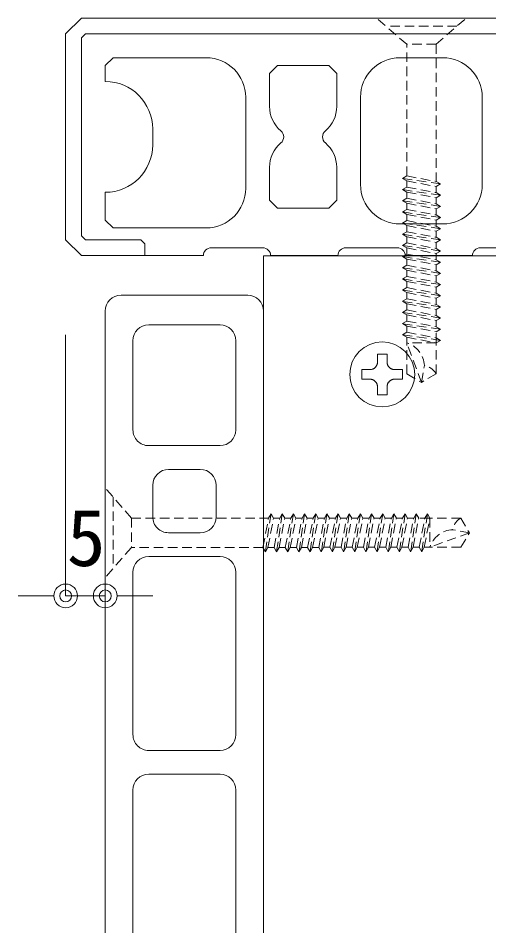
# Model space of a CAD drawing. Units: millimetres on the paper. Extents: x -401 to 401, y -279 to 279.
# Drawn here: x 167.49 to 187.32, y -170.2 to -131.98 of the extents above; entities that cross this region are included whole.
import ezdxf
from ezdxf.enums import TextEntityAlignment as Align

# ---------------------------------------------------------------- set-up
doc = ezdxf.new("R2010")
doc.units = ezdxf.units.MM
doc.linetypes.add('DASHED1', pattern=[1.8, 1.2, -0.6])
for name, color, linetype, lineweight in [('0-2_A-D09-金物_鋼材', 1, 'Continuous', 9), ('0-3_0-A12-寸法_目地', 5, 'Continuous', 9), ('0-4_0', 7, 'Continuous', 9), ('0-6_A-E01-仕上太線', 4, 'Continuous', 9), ('0-8_A-C05-見え掛り_細線', 1, 'Continuous', 9)]:
    doc.layers.add(name, color=color, linetype=linetype, lineweight=lineweight)
doc.styles.add('ＭＳ ゴシック', font='')
doc.styles.get('ＭＳ ゴシック').set_extended_font_data('MS Gothic')

# ---------------------------------------------------------------- blocks, each defined once
blk = doc.blocks.new('A$C74522BEF')
at = {"layer": '0-4_0', "linetype": 'DASHED1'}
for p, q in [((-1.85, -3.3), (-5.652, 0)), ((5.652, 0), (-5.652, 0)), ((1.85, -3.3), (5.652, 0)), ((4.5, -1), (-4.5, -1)), ((1.85, -3.3), (-1.85, -3.3)), ((-1.846, -19.921), (-1.846, -3.3)), ((1.854, -3.3), (1.854, -20.626)), ((-1.844, -19.921), (-2.394, -20.239)), ((2.406, -20.944), (-2.394, -20.239)), ((-2.394, -20.239), (-1.844, -20.556)), ((-1.844, -19.921), (1.856, -20.627)), ((-1.844, -20.556), (1.856, -21.262)), ((-1.844, -21.333), (-1.844, -20.556)), ((2.406, -20.944), (1.856, -20.627)), ((-1.844, -21.333), (-2.394, -21.65)), ((-2.394, -21.65), (-1.844, -21.967)), ((2.406, -22.355), (-2.394, -21.65)), ((-1.844, -21.333), (1.856, -22.038)), ((2.406, -20.944), (1.856, -21.262)), ((1.856, -21.262), (1.856, -22.038)), ((-1.844, -21.967), (1.856, -22.673)), ((-1.844, -22.743), (-1.844, -21.967)), ((-1.844, -22.743), (1.856, -23.449)), ((2.406, -22.355), (1.856, -22.038)), ((2.406, -22.355), (1.856, -22.673)), ((1.856, -22.673), (1.856, -23.449)), ((2.406, -23.767), (-2.394, -23.061)), ((-1.844, -24.154), (-1.844, -23.378)), ((-1.844, -23.378), (1.856, -24.084)), ((2.406, -23.767), (1.856, -23.449)), ((2.406, -23.767), (1.856, -24.084)), ((-1.844, -24.154), (-2.393, -24.472)), ((-2.393, -24.472), (-1.843, -24.79)), ((2.407, -25.178), (-2.393, -24.472)), ((-1.844, -24.154), (1.856, -24.86)), ((-1.843, -24.79), (1.856, -25.495)), ((-1.843, -25.565), (-1.843, -24.79)), ((1.856, -24.084), (1.856, -24.86)), ((2.407, -25.178), (1.856, -24.86)), ((2.407, -25.178), (1.856, -25.495)), ((-1.843, -25.565), (-2.393, -25.883)), ((2.407, -26.589), (-2.393, -25.883)), ((-2.393, -25.883), (-1.843, -26.2)), ((-1.843, -25.565), (1.857, -26.271)), ((-1.843, -26.976), (-1.843, -26.2)), ((-1.843, -26.2), (1.857, -26.906)), ((1.856, -25.495), (1.856, -26.271)), ((2.407, -26.589), (1.857, -26.271)), ((-1.843, -26.976), (-2.393, -27.294)), ((2.407, -28), (-2.393, -27.294)), ((-2.393, -27.294), (-1.842, -27.611)), ((-1.843, -26.976), (1.857, -27.682)), ((2.407, -26.589), (1.857, -26.906)), ((1.857, -26.906), (1.857, -27.682)), ((-1.842, -28.388), (-2.392, -28.705)), ((-1.842, -28.388), (-1.842, -27.611)), ((-1.842, -27.611), (1.857, -28.317)), ((-1.842, -28.388), (1.858, -29.093)), ((2.407, -28), (1.857, -27.682)), ((2.407, -28), (1.857, -28.317)), ((1.857, -28.317), (1.857, -29.093)), ((2.407, -29.411), (-2.392, -28.705)), ((-2.392, -28.705), (-1.842, -29.023)), ((-1.842, -29.799), (-2.392, -30.116)), ((-1.842, -29.023), (1.858, -29.728)), ((-1.842, -29.799), (-1.842, -29.023)), ((-1.842, -29.799), (1.858, -30.504)), ((2.407, -29.411), (1.858, -29.093)), ((2.407, -29.411), (1.858, -29.728)), ((1.858, -29.728), (1.858, -30.504)), ((2.408, -30.821), (-2.392, -30.116)), ((-2.392, -30.116), (-1.842, -30.433)), ((-1.842, -31.21), (-1.842, -30.433)), ((-1.842, -30.433), (1.858, -31.139)), ((2.408, -30.821), (1.858, -30.504)), ((2.408, -30.821), (1.858, -31.139)), ((-1.842, -31.21), (-2.392, -31.527)), ((2.408, -32.233), (-2.392, -31.527)), ((-2.392, -31.527), (-1.842, -31.845)), ((-1.842, -31.21), (1.858, -31.915)), ((-1.842, -32.621), (-1.842, -31.845)), ((-1.842, -31.845), (1.858, -32.55)), ((1.858, -31.139), (1.858, -31.915)), ((2.408, -32.233), (1.858, -31.915)), ((-1.842, -32.621), (-2.392, -32.938)), ((-2.392, -32.938), (-1.841, -33.256)), ((2.408, -33.644), (-2.392, -32.938)), ((-1.842, -32.621), (1.858, -33.326)), ((2.408, -32.233), (1.858, -32.55)), ((1.858, -32.55), (1.858, -33.326)), ((-1.841, -34.032), (-2.391, -34.349)), ((2.409, -35.055), (-2.391, -34.349)), ((-2.391, -34.349), (-1.841, -34.667)), ((-1.841, -33.256), (1.858, -33.961)), ((-1.841, -34.032), (-1.841, -33.256)), ((-1.841, -34.032), (1.859, -34.737)), ((2.408, -33.644), (1.858, -33.326)), ((2.408, -33.644), (1.858, -33.961)), ((1.858, -33.961), (1.858, -34.737)), ((-1.841, -35.443), (-2.391, -35.76)), ((-1.841, -34.667), (1.859, -35.372)), ((-1.841, -35.443), (-1.841, -34.667)), ((-1.841, -35.443), (1.859, -36.148)), ((2.409, -35.055), (1.859, -34.737)), ((2.409, -35.055), (1.859, -35.372)), ((1.859, -35.372), (1.859, -36.148)), ((2.409, -36.466), (-2.391, -35.76)), ((-2.391, -35.76), (-1.841, -36.078)), ((-1.841, -36.854), (-1.841, -36.078)), ((-1.841, -36.078), (1.859, -36.783)), ((2.409, -36.466), (1.859, -36.148)), ((2.409, -36.466), (1.859, -36.783)), ((-1.841, -36.854), (-2.39, -37.172)), ((-2.39, -37.172), (-1.84, -37.489)), ((2.409, -37.877), (-2.39, -37.172)), ((-1.841, -36.854), (1.859, -37.559)), ((-1.84, -37.489), (1.859, -38.194)), ((-1.84, -38.265), (-1.84, -37.489)), ((1.859, -36.783), (1.859, -37.559)), ((2.409, -37.877), (1.859, -37.559)), ((-1.84, -38.265), (-2.39, -38.582)), ((-2.39, -38.582), (-1.84, -38.9)), ((2.409, -39.288), (-2.39, -38.582)), ((-1.84, -38.265), (1.86, -38.97)), ((-1.84, -38.9), (1.86, -39.606)), ((-1.84, -39.676), (-1.84, -38.9)), ((2.409, -37.877), (1.859, -38.194)), ((1.859, -38.194), (1.859, -38.97)), ((2.409, -39.288), (1.86, -38.97)), ((-1.84, -39.676), (-2.39, -39.993)), ((2.41, -40.699), (-2.39, -39.993)), ((-2.39, -39.993), (-1.84, -40.311)), ((-1.84, -39.676), (1.86, -40.382)), ((2.409, -39.288), (1.86, -39.606)), ((1.86, -41), (1.86, -39.606)), ((-1.84, -40.311), (1.86, -41.016)), ((-1.84, -41), (-1.84, -40.311)), ((-1.84, -44.938), (-1.84, -41)), ((1.86, -41), (-1.84, -41)), ((0, -46), (-1.84, -41)), ((2.41, -40.699), (1.86, -40.382)), ((2.41, -40.699), (1.86, -41.016)), ((1.86, -44.926), (1.86, -41)), ((0, -46), (0.388, -43.888)), ((-1.84, -44.938), (0, -46)), ((1.86, -44.926), (0, -46))]:
    blk.add_line(p, q, dxfattribs=at)
blk.add_lwpolyline([(-1.844, -22.743), (-2.394, -23.061), (-1.844, -23.378)], dxfattribs=at)
for centre, radius, start, end in [((-2.83, -44.067), 3.223, 3.19049, 72.11377), ((0, -46), 2.148, 30.0074, 79.57974)]:
    blk.add_arc(centre, radius, start, end, dxfattribs=at)
blk = doc.blocks.new('_Dot')
at = {"layer": '0-4_0'}
blk.add_line((-0.5, 0), (-1, 0), dxfattribs=at)
for radius in [0.5, 0.25]:
    blk.add_circle((0, 0), radius, dxfattribs=at)
blk = doc.blocks.new('A$C30022D72')
at = {"layer": '0-2_A-D09-金物_鋼材'}
for p, q in [((-2.278, 3.409), (-1.569, 3.788)), ((-1.569, 3.788), (-0.8, 4.021)), ((-0.8, 4.021), (0, 4.1)), ((0, 4.1), (0.8, 4.021)), ((0.8, 4.021), (1.569, 3.788)), ((1.569, 3.788), (2.278, 3.409)), ((-3.409, 2.278), (-2.899, 2.899)), ((-2.899, 2.899), (-2.278, 3.409)), ((-0.6, 2.562), (0.6, 2.562)), ((-0.6, 1.581), (-0.6, 2.562)), ((0.6, 2.562), (0.6, 1.581)), ((2.278, 3.409), (2.899, 2.899)), ((2.899, 2.899), (3.409, 2.278)), ((-4.021, 0.8), (-3.788, 1.569)), ((-3.788, 1.569), (-3.409, 2.278)), ((-0.716, 1.119), (-0.694, 1.162)), ((-0.694, 1.162), (-0.675, 1.206)), ((-0.675, 1.206), (-0.657, 1.251)), ((-0.657, 1.251), (-0.642, 1.296)), ((-0.642, 1.296), (-0.629, 1.343)), ((-0.629, 1.343), (-0.619, 1.39)), ((-0.619, 1.39), (-0.611, 1.437)), ((-0.611, 1.437), (-0.605, 1.485)), ((-0.605, 1.485), (-0.601, 1.533)), ((-0.601, 1.533), (-0.6, 1.581)), ((0.6, 1.581), (0.601, 1.533)), ((0.601, 1.533), (0.605, 1.485)), ((0.605, 1.485), (0.611, 1.437)), ((0.611, 1.437), (0.619, 1.39)), ((0.619, 1.39), (0.629, 1.343)), ((0.629, 1.343), (0.642, 1.296)), ((0.642, 1.296), (0.657, 1.251)), ((0.657, 1.251), (0.675, 1.206)), ((0.675, 1.206), (0.694, 1.162)), ((0.694, 1.162), (0.716, 1.119)), ((3.409, 2.278), (3.788, 1.569)), ((3.788, 1.569), (4.021, 0.8)), ((-4.1, 0), (-4.021, 0.8)), ((-4.021, -0.8), (-4.1, 0)), ((-2.562, 0.6), (-1.581, 0.6)), ((-2.562, -0.6), (-2.562, 0.6)), ((-1.581, 0.6), (-1.533, 0.601)), ((-1.533, 0.601), (-1.485, 0.605)), ((-1.485, 0.605), (-1.437, 0.611)), ((-1.437, 0.611), (-1.39, 0.619)), ((-1.39, 0.619), (-1.343, 0.629)), ((-1.343, 0.629), (-1.296, 0.642)), ((-1.296, 0.642), (-1.251, 0.657)), ((-1.251, 0.657), (-1.206, 0.675)), ((-1.206, 0.675), (-1.162, 0.694)), ((-1.162, 0.694), (-1.119, 0.716)), ((-1.119, 0.716), (-1.077, 0.74)), ((-1.077, 0.74), (-1.036, 0.765)), ((-1.036, 0.765), (-0.997, 0.793)), ((-0.997, 0.793), (-0.959, 0.823)), ((-0.959, 0.823), (-0.922, 0.854)), ((-0.922, 0.854), (-0.887, 0.887)), ((-0.887, 0.887), (-0.854, 0.922)), ((-0.854, 0.922), (-0.823, 0.959)), ((-0.823, 0.959), (-0.793, 0.997)), ((-0.793, 0.997), (-0.765, 1.036)), ((-0.765, 1.036), (-0.74, 1.077)), ((-0.74, 1.077), (-0.716, 1.119)), ((0.716, 1.119), (0.74, 1.077)), ((0.74, 1.077), (0.765, 1.036)), ((0.765, 1.036), (0.793, 0.997)), ((0.793, 0.997), (0.823, 0.959)), ((0.823, 0.959), (0.854, 0.922)), ((0.854, 0.922), (0.887, 0.887)), ((0.887, 0.887), (0.922, 0.854)), ((0.922, 0.854), (0.959, 0.823)), ((0.959, 0.823), (0.997, 0.793)), ((0.997, 0.793), (1.036, 0.765)), ((1.036, 0.765), (1.077, 0.74)), ((1.077, 0.74), (1.119, 0.716)), ((1.119, 0.716), (1.162, 0.694)), ((1.162, 0.694), (1.206, 0.675)), ((1.206, 0.675), (1.251, 0.657)), ((1.251, 0.657), (1.296, 0.642)), ((1.296, 0.642), (1.343, 0.629)), ((1.343, 0.629), (1.39, 0.619)), ((1.39, 0.619), (1.437, 0.611)), ((1.437, 0.611), (1.485, 0.605)), ((1.485, 0.605), (1.533, 0.601)), ((1.533, 0.601), (1.581, 0.6)), ((1.581, 0.6), (2.562, 0.6)), ((2.562, 0.6), (2.562, -0.6)), ((4.021, 0.8), (4.1, 0)), ((4.1, 0), (4.021, -0.8)), ((-3.788, -1.569), (-4.021, -0.8)), ((-1.581, -0.6), (-2.562, -0.6)), ((-1.533, -0.601), (-1.581, -0.6)), ((-1.485, -0.605), (-1.533, -0.601)), ((-1.437, -0.611), (-1.485, -0.605)), ((-1.39, -0.619), (-1.437, -0.611)), ((-1.343, -0.629), (-1.39, -0.619)), ((-1.296, -0.642), (-1.343, -0.629)), ((-1.251, -0.657), (-1.296, -0.642)), ((-1.206, -0.675), (-1.251, -0.657)), ((-1.162, -0.694), (-1.206, -0.675)), ((-1.119, -0.716), (-1.162, -0.694)), ((-1.077, -0.74), (-1.119, -0.716)), ((-1.036, -0.765), (-1.077, -0.74)), ((-0.997, -0.793), (-1.036, -0.765)), ((-0.959, -0.823), (-0.997, -0.793)), ((-0.922, -0.854), (-0.959, -0.823)), ((-0.887, -0.887), (-0.922, -0.854)), ((-0.854, -0.922), (-0.887, -0.887)), ((-0.823, -0.959), (-0.854, -0.922)), ((-0.793, -0.997), (-0.823, -0.959)), ((-0.765, -1.036), (-0.793, -0.997)), ((-0.74, -1.077), (-0.765, -1.036)), ((-0.716, -1.119), (-0.74, -1.077)), ((-0.694, -1.162), (-0.716, -1.119)), ((0.716, -1.119), (0.694, -1.162)), ((0.74, -1.077), (0.716, -1.119)), ((0.765, -1.036), (0.74, -1.077)), ((0.793, -0.997), (0.765, -1.036)), ((0.823, -0.959), (0.793, -0.997)), ((0.854, -0.922), (0.823, -0.959)), ((0.887, -0.887), (0.854, -0.922)), ((0.922, -0.854), (0.887, -0.887)), ((0.959, -0.823), (0.922, -0.854)), ((0.997, -0.793), (0.959, -0.823)), ((1.036, -0.765), (0.997, -0.793)), ((1.077, -0.74), (1.036, -0.765)), ((1.119, -0.716), (1.077, -0.74)), ((1.162, -0.694), (1.119, -0.716)), ((1.206, -0.675), (1.162, -0.694)), ((1.251, -0.657), (1.206, -0.675)), ((1.296, -0.642), (1.251, -0.657)), ((1.343, -0.629), (1.296, -0.642)), ((1.39, -0.619), (1.343, -0.629)), ((1.437, -0.611), (1.39, -0.619)), ((1.485, -0.605), (1.437, -0.611)), ((1.533, -0.601), (1.485, -0.605)), ((1.581, -0.6), (1.533, -0.601)), ((2.562, -0.6), (1.581, -0.6)), ((4.021, -0.8), (3.788, -1.569)), ((-3.409, -2.278), (-3.788, -1.569)), ((-2.899, -2.899), (-3.409, -2.278)), ((-0.675, -1.206), (-0.694, -1.162)), ((-0.657, -1.251), (-0.675, -1.206)), ((-0.642, -1.296), (-0.657, -1.251)), ((-0.629, -1.343), (-0.642, -1.296)), ((-0.619, -1.39), (-0.629, -1.343)), ((-0.611, -1.437), (-0.619, -1.39)), ((-0.605, -1.485), (-0.611, -1.437)), ((-0.601, -1.533), (-0.605, -1.485)), ((-0.6, -1.581), (-0.601, -1.533)), ((-0.6, -2.563), (-0.6, -1.581)), ((0.601, -1.533), (0.6, -1.581)), ((0.6, -1.581), (0.6, -2.563)), ((0.605, -1.485), (0.601, -1.533)), ((0.611, -1.437), (0.605, -1.485)), ((0.619, -1.39), (0.611, -1.437)), ((0.629, -1.343), (0.619, -1.39)), ((0.642, -1.296), (0.629, -1.343)), ((0.657, -1.251), (0.642, -1.296)), ((0.675, -1.206), (0.657, -1.251)), ((0.694, -1.162), (0.675, -1.206)), ((3.409, -2.278), (2.899, -2.899)), ((3.788, -1.569), (3.409, -2.278)), ((-2.278, -3.409), (-2.899, -2.899)), ((-1.569, -3.788), (-2.278, -3.409)), ((0.6, -2.563), (-0.6, -2.563)), ((2.278, -3.409), (1.569, -3.788)), ((2.899, -2.899), (2.278, -3.409)), ((-0.8, -4.021), (-1.569, -3.788)), ((0, -4.1), (-0.8, -4.021)), ((0.8, -4.021), (0, -4.1)), ((1.569, -3.788), (0.8, -4.021))]:
    blk.add_line(p, q, dxfattribs=at)
blk = doc.blocks.new('DJ-1000-2')
at = {"layer": '0-4_0'}
for p, q in [((2, 20), (143, 20)), ((0, 18), (0, 2)), ((17, 16.5), (5.75, 16.5)), ((55.5, 16.5), (35, 16.5)), ((82.5, 16.5), (62.5, 16.5)), ((3.75, 14.5), (3.75, 5.5)), ((19, 5.5), (19, 14.5)), ((28, 14), (24, 14)), ((33, 14.5), (33, 5.5)), ((57.5, 5.5), (57.5, 14.5)), ((60.5, 14.5), (60.5, 5.5)), ((22, 12), (22, 8)), ((30, 8), (30, 12)), ((24, 6), (28, 6)), ((5.75, 3.5), (17, 3.5)), ((35, 3.5), (55.5, 3.5)), ((62.5, 3.5), (82.5, 3.5)), ((2, 0), (143, 0))]:
    blk.add_line(p, q, dxfattribs=at)
for centre, start, end in [((2, 18), 90, 180), ((5.75, 14.5), 90, 180), ((17, 14.5), 0, 90), ((35, 14.5), 90, 180), ((55.5, 14.5), 0, 90), ((62.5, 14.5), 90, 180), ((24, 12), 90, 180), ((28, 12), 0, 90), ((24, 8), 180, 270), ((28, 8), 270, 0), ((5.75, 5.5), 180, 270), ((17, 5.5), 270, 0), ((35, 5.5), 180, 270), ((55.5, 5.5), 270, 0), ((62.5, 5.5), 180, 270), ((2, 2), 180, 270)]:
    blk.add_arc(centre, 2, start, end, dxfattribs=at)
blk = doc.blocks.new('DK-2020-V1 S')
at = {"layer": '0-4_0'}
for p, q in [((5, 24), (6, 25)), ((6, 25), (17.75, 25)), ((47.625, 25), (42.25, 25)), ((66, 25), (60.625, 25)), ((84.375, 25), (79, 25)), ((102.75, 25), (97.375, 25)), ((22.75, 20), (22.75, 8.5)), ((37.25, 20), (37.25, 9)), ((52.625, 9), (52.625, 20)), ((55.625, 20), (55.625, 9)), ((71, 9), (71, 20)), ((74, 20), (74, 9)), ((89.375, 9), (89.375, 20)), ((92.375, 20), (92.375, 9)), ((107.75, 9), (107.75, 20)), ((122.25, 20), (122.25, 8.5)), ((11, 14), (11, 16)), ((134, 14), (134, 16)), ((42.25, 4), (47.625, 4)), ((60.625, 4), (66, 4)), ((79, 4), (84.375, 4)), ((97.375, 4), (102.75, 4)), ((24.896, 1), (18.396, 1)), ((34.396, 0), (25.896, 0)), ((41.896, 1), (35.396, 1)), ((38.176, 1), (41.396, 1)), ((51.396, 0), (42.896, 0)), ((58.896, 1), (52.396, 1)), ((68.396, 0), (59.896, 0)), ((75.896, 1), (69.396, 1)), ((85.396, 0), (76.896, 0)), ((92.896, 1), (86.396, 1)), ((102.396, 0), (93.896, 0)), ((109.896, 1), (103.396, 1)), ((119.396, 0), (110.896, 0)), ((126.896, 1), (120.396, 1))]:
    blk.add_line(p, q, dxfattribs=at)
for points in [[(17.396, 0), (2, 0), (0, 2), (0, 28), (2, 30), (143, 30), (145, 28)], [(10, 0), (10, 1.5), (9.5, 2), (2.5, 2), (2, 2.5), (2, 27.5), (2.5, 28), (142.5, 28), (143, 27.5), (143, 2.5), (142.5, 2), (135.5, 2), (135, 1.5), (135, 0)], [(145, 28), (145, 2), (143, 0), (127.896, 0)], [(5, 22), (5, 24), (6, 25)], [(140, 22), (140, 24), (139, 25), (127.25, 25)], [(140, 24), (139, 25), (140, 24)], [(25.75, 18.842), (25.75, 23), (26.75, 24), (33.25, 24), (34.25, 23), (34.25, 18.842)], [(110.75, 18.842), (110.75, 23), (111.75, 24), (118.25, 24), (119.25, 23), (119.25, 18.842)], [(25.75, 11.158), (25.75, 7), (26.75, 6), (33.25, 6), (34.25, 7), (34.25, 11.158)], [(119.25, 11.158), (119.25, 7), (118.25, 6), (111.75, 6), (110.75, 7), (110.75, 11.158)], [(17.75, 3.5), (6, 3.5), (5, 4.5), (6, 3.5), (5, 4.5), (5, 8)], [(127.25, 3.5), (139, 3.5), (140, 4.5), (139, 3.5), (140, 4.5), (140, 8)], [(46.536, 4), (42.625, 4), (46.536, 4)], [(38.03, 1), (41.16, 1), (38.288, 1)]]:
    blk.add_lwpolyline(points, dxfattribs=at)
for centre, radius, start, end in [((17.75, 20), 5, 0, 90), ((42.25, 20), 5, 90, 180), ((47.625, 20), 5, 0, 90), ((60.625, 20), 5, 90, 180), ((66, 20), 5, 0, 90), ((79, 20), 5, 90, 180), ((84.375, 20), 5, 0, 90), ((97.375, 20), 5, 90, 180), ((102.75, 20), 5, 0, 90), ((127.25, 20), 5, 90, 180), ((5, 16), 6, 0, 90), ((140, 16), 6, 90, 180), ((29.75, 18.842), 4, 180, 230.20819), ((30.25, 18.842), 4, 309.79181, 0), ((114.75, 18.842), 4, 180, 230.20819), ((115.25, 18.842), 4, 309.79179, 0), ((26.55, 15), 1, 309.79181, 50.20816), ((33.45, 15), 1, 129.79185, 230.20821), ((111.55, 15), 1, 309.79179, 50.20815), ((118.45, 15), 1, 129.79184, 230.20819), ((5, 14), 6, 270, 0), ((29.75, 11.158), 4, 129.79182, 180), ((30.25, 11.158), 4, 0, 50.20817), ((114.75, 11.158), 4, 129.79184, 180), ((115.25, 11.158), 4, 0, 50.20818), ((140, 14), 6, 180, 270), ((17.75, 8.5), 5, 270, 0), ((42.25, 9), 5, 180, 270), ((47.625, 9), 5, 270, 0), ((60.625, 9), 5, 180, 270), ((66, 9), 5, 270, 0), ((79, 9), 5, 180, 270), ((84.375, 9), 5, 270, 0), ((97.375, 9), 5, 180, 270), ((102.75, 9), 5, 270, 0), ((127.25, 8.5), 5, 180, 270), ((18.396, 0), 1, 90, 180), ((24.896, 0), 1, 0, 90), ((35.396, 0), 1, 90, 180), ((41.896, 0), 1, 0, 90), ((52.396, 0), 1, 90, 180), ((58.896, 0), 1, 0, 90), ((69.396, 0), 1, 90, 180), ((75.896, 0), 1, 0, 90), ((86.396, 0), 1, 90, 180), ((92.896, 0), 1, 0, 90), ((103.396, 0), 1, 90, 180), ((109.896, 0), 1, 0, 90), ((120.396, 0), 1, 90, 180), ((126.896, 0), 1, 0, 90)]:
    blk.add_arc(centre, radius, start, end, dxfattribs=at)
blk = doc.blocks.new('222222')
at = {"layer": '0-8_A-C05-見え掛り_細線'}
blk.add_line((25, -28), (295, -28), dxfattribs=at)
at = {"layer": '0-2_A-D09-金物_鋼材'}
blk.add_blockref('A$C74522BEF', (44.938, 2), dxfattribs=at)
at = {"layer": '0-6_A-E01-仕上太線'}
blk.add_blockref('DK-2020-V1 S', (0, -27.995), dxfattribs=at)

msp = doc.modelspace()

# ---------------------------------------------------------------- linework, layer by layer
at = {"layer": '0-3_0-A12-寸法_目地'}
for p, q in [((169.494, -145.311), (169.494, -156.304)), ((171.161, -148.311), (171.161, -156.304)), ((168.494, -156.304), (167.494, -156.304)), ((169.494, -156.304), (171.161, -156.304)), ((172.161, -156.304), (173.161, -156.304))]:
    msp.add_line(p, q, dxfattribs=at)
at = {"layer": '0-8_A-C05-見え掛り_細線'}
msp.add_line((177.827, -141.977), (177.827, -190.311), dxfattribs=at)

# ---------------------------------------------------------------- block references
at = {"layer": '0-2_A-D09-金物_鋼材', "xscale": 0.3333333, "yscale": 0.3333333, "rotation": 90}
msp.add_blockref('A$C74522BEF', (171.161, -153.644), dxfattribs=at)
at = {"layer": '0-3_0-A12-寸法_目地'}
msp.add_blockref('_Dot', (169.494, -156.304), dxfattribs=at)
at = {"layer": '0-3_0-A12-寸法_目地', "rotation": 180}
msp.add_blockref('_Dot', (171.161, -156.304), dxfattribs=at)
at = {"layer": '0-4_0', "xscale": 0.3333333, "yscale": 0.3333333}
msp.add_blockref('222222', (169.494, -132.644), dxfattribs=at)
at = {"layer": '0-6_A-E01-仕上太線', "xscale": 0.3333333, "yscale": 0.3333333, "rotation": 270}
msp.add_blockref('DJ-1000-2', (171.161, -143.643), dxfattribs=at)
at = {"layer": '0-8_A-C05-見え掛り_細線', "xscale": 0.3333333, "yscale": 0.3333333}
msp.add_blockref('A$C30022D72', (182.827, -146.977), dxfattribs=at)

# ---------------------------------------------------------------- texts
at = {"layer": '0-3_0-A12-寸法_目地', "style": 'ＭＳ ゴシック'}
msp.add_text('5', height=2.405, dxfattribs=at).set_placement((169.541, -155.767), align=Align.BOTTOM_LEFT)

doc.saveas('drawing.dxf')
